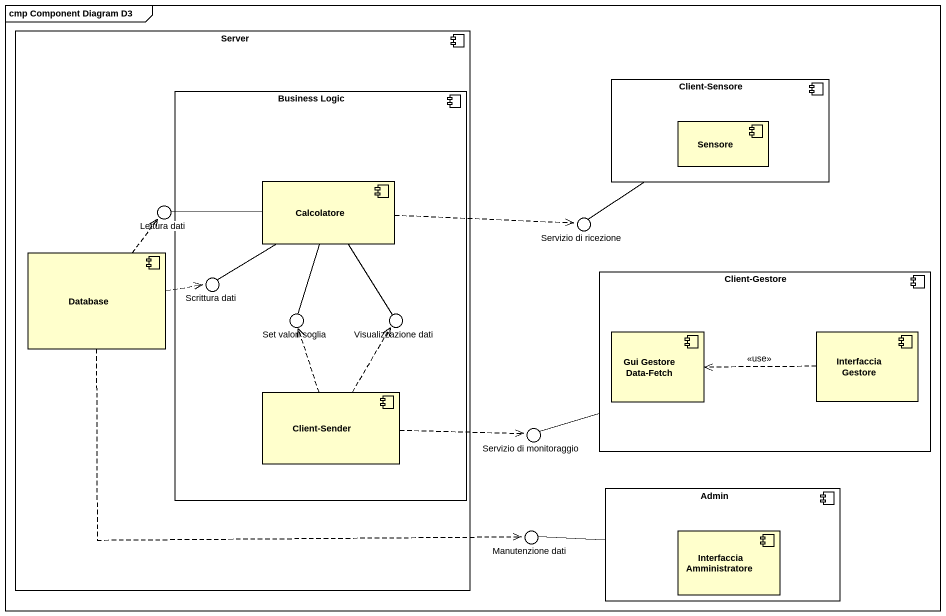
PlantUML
@startuml
mainframe cmp Component Diagram D3
component Server {
  component "Business Logic" as Business_Logic {
    component Calcolatore
    component "Client-Sender" as Client_Sender
  }
  component "Database" as Database_
}
component "Client-Sensore" as Client_Sensore {
  component Sensore
}
() "Lettura dati" as Lettura_dati
() "Servizio di ricezione" as Servizio_di_ricezione
() "Scrittura dati" as Scrittura_dati
component "Client-Gestore" as Client_Gestore {
  component "Gui Gestore Data-Fetch" as Gui_Gestore_Data_Fetch
  component "Interfaccia Gestore" as Interfaccia_Gestore
}
() "Set valori soglia" as Set_valori_soglia
() "Visualizzazione dati" as Visualizzazione_dati
() "Servizio di monitoraggio" as Servizio_di_monitoraggio
component Admin {
  component "Interfaccia Amministratore" as Interfaccia_Amministratore
}
() "Manutenzione dati" as Manutenzione_dati
Server -up- Lettura_dati
Business_Logic -left- Scrittura_dati
Business_Logic -- Set_valori_soglia
Business_Logic -right- Visualizzazione_dati
Client_Sensore -- Servizio_di_ricezione
Calcolatore -left- Lettura_dati
Calcolatore .right.> Servizio_di_ricezione
Calcolatore -- Scrittura_dati
Calcolatore -- Set_valori_soglia
Calcolatore -- Visualizzazione_dati
Database_ .up.> Lettura_dati
Database_ .right.> Scrittura_dati
Database_ .right.> Manutenzione_dati
Client_Gestore -left- Servizio_di_monitoraggio
Interfaccia_Gestore .left.> Gui_Gestore_Data_Fetch : <<use>>
Client_Sender .up.> Set_valori_soglia
Client_Sender .up.> Visualizzazione_dati
Client_Sender .right.> Servizio_di_monitoraggio
Admin -left- Manutenzione_dati
@enduml
